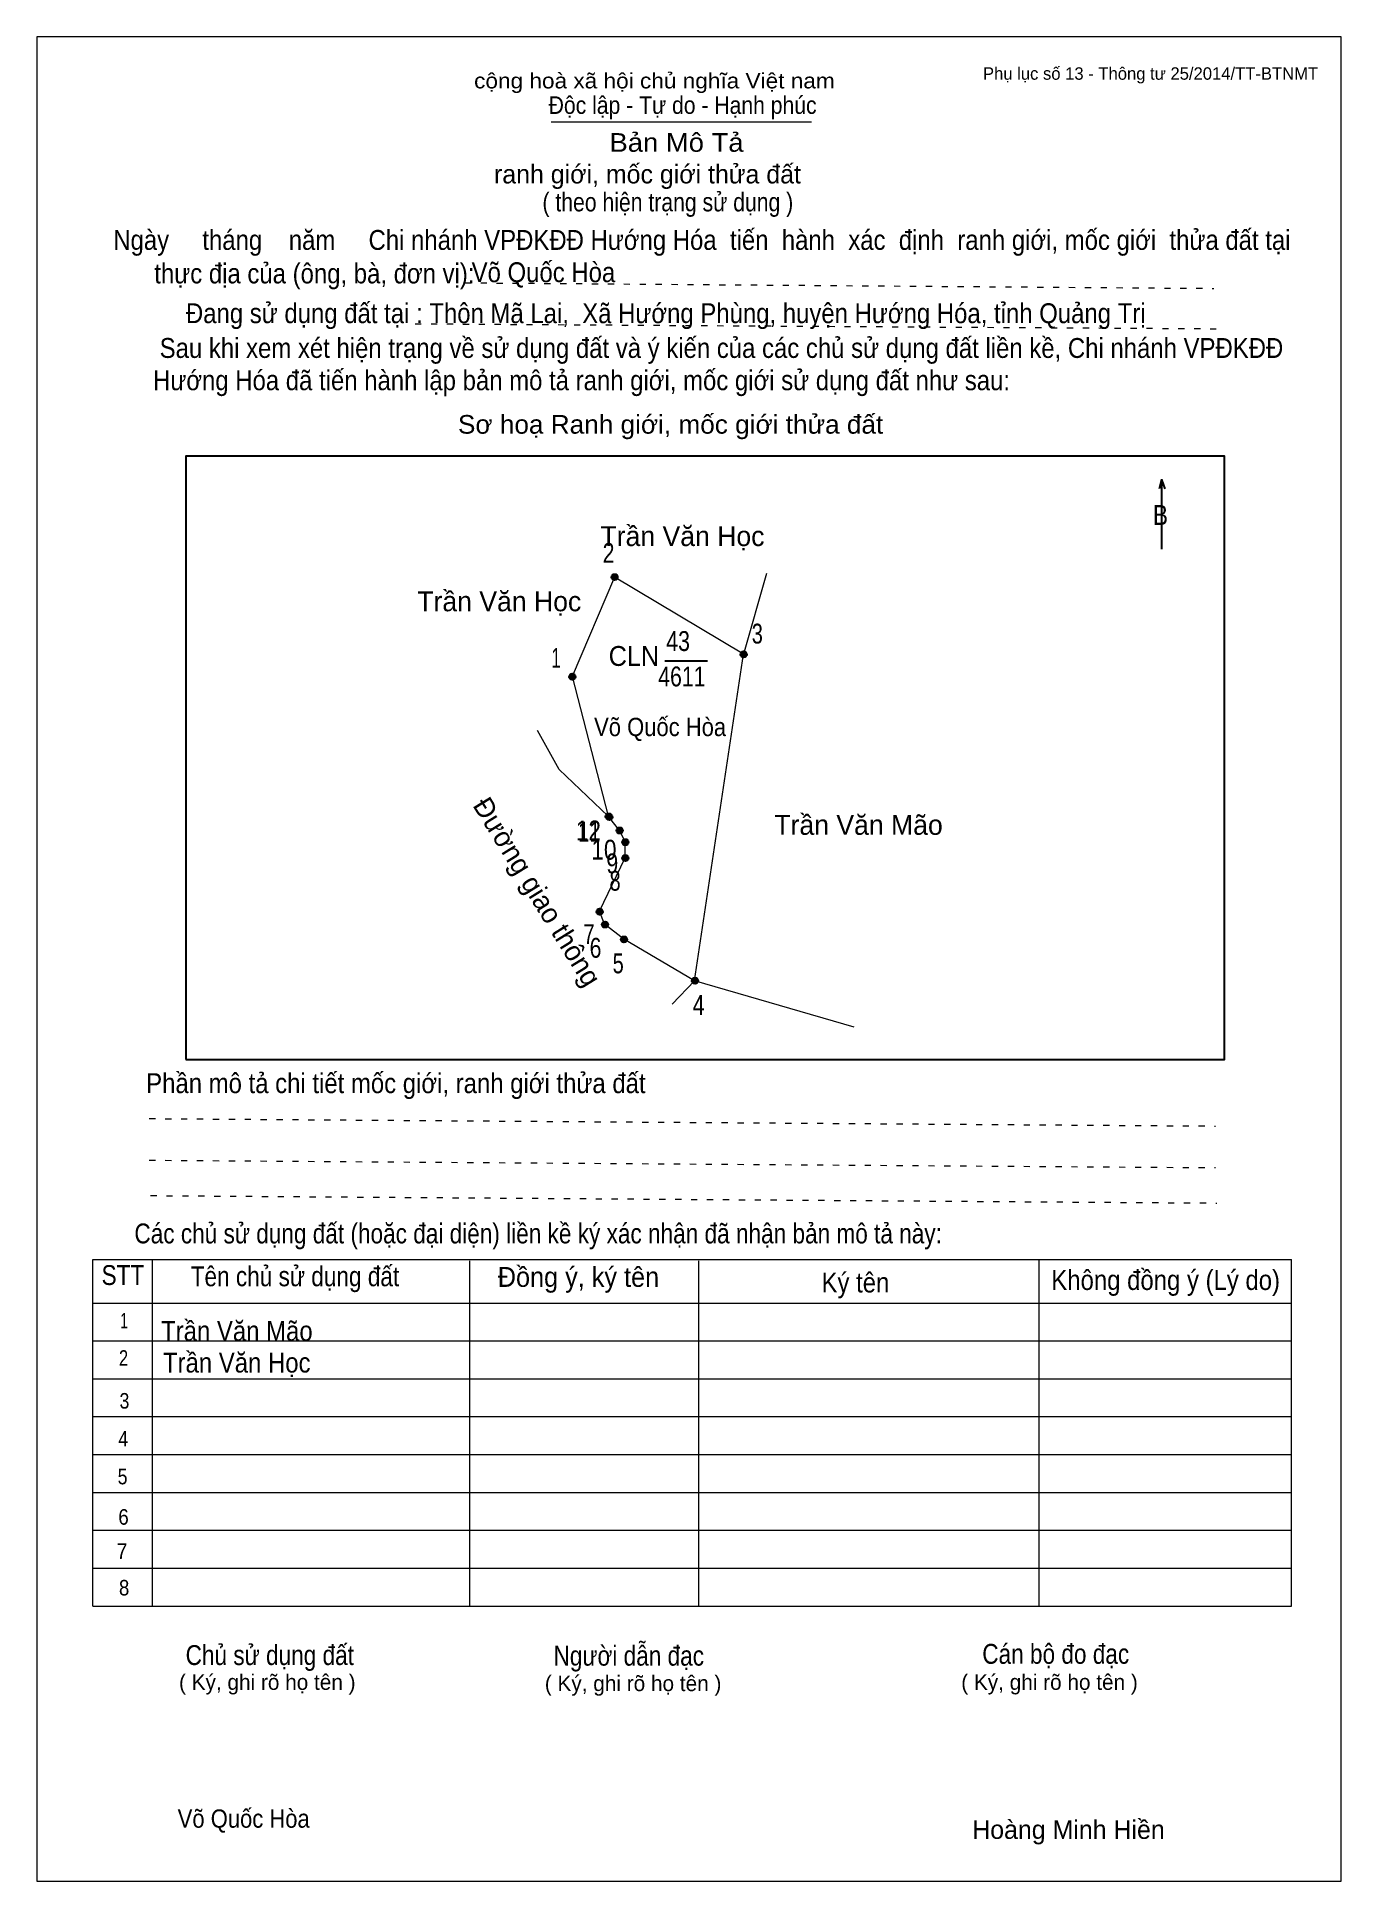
# Model space of a CAD drawing. Header units: centimetres. Extents: x 0 to 21, y 0 to 29.7.
import ezdxf
from ezdxf.enums import TextEntityAlignment as Align

# ---------------------------------------------------------------- set-up
doc = ezdxf.new("R2010")
doc.units = ezdxf.units.CM
doc.header["$LTSCALE"] = 0.13
doc.linetypes.add('DOTTED', pattern=[1.5, 0.3, -1.2])
for name, color, linetype, lineweight in [('1', 7, 'Continuous', 13), ('32', 7, 'Continuous', 25), ('33', 7, 'Continuous', 25), ('6', 7, 'Continuous', 13), ('62', 7, 'Continuous', 13)]:
    doc.layers.add(name, color=color, linetype=linetype, lineweight=lineweight)
for name, color, linetype in [('2', 7, 'Continuous'), ('34', 7, 'Continuous'), ('63', 7, 'Continuous')]:
    doc.layers.add(name, color=color, linetype=linetype)

msp = doc.modelspace()

# ---------------------------------------------------------------- hatches: boundary and pattern name
at = {"layer": '32'}
for points in [[(9.3514, 21, 1), (9.2514, 21, 1)], [(11.429, 19.7559, 1), (11.329, 19.7559, 1)], [(8.671, 19.3958, 1), (8.571, 19.3958, 1)], [(9.2563, 17.1456, 1), (9.1563, 17.1456, 1)], [(9.2675, 17.1348, 1), (9.1675, 17.1348, 1)], [(9.4348, 16.919, 1), (9.3348, 16.919, 1)], [(9.5236, 16.7316, 1), (9.4236, 16.7316, 1)], [(9.5251, 16.4745, 1), (9.4251, 16.4745, 1)], [(9.1115, 15.6121, 1), (9.0115, 15.6121, 1)], [(9.1979, 15.4051, 1), (9.0979, 15.4051, 1)], [(9.503, 15.1647, 1), (9.403, 15.1647, 1)], [(10.647, 14.5, 1), (10.547, 14.5, 1)]]:
    msp.add_hatch(color=256, dxfattribs=at).paths.add_polyline_path(points)

# ---------------------------------------------------------------- linework, layer by layer
at = {"layer": '1'}
msp.add_lwpolyline([(21, 0), (21, 29.7), (0, 29.7), (0, 0)], close=True, dxfattribs=at)
at = {"layer": '32'}
for centre in [(9.3014, 21), (11.379, 19.7559), (8.621, 19.3958), (9.2063, 17.1456), (9.2175, 17.1348), (9.3848, 16.919), (9.4736, 16.7316), (9.4751, 16.4745), (9.0615, 15.6121), (9.1479, 15.4051), (9.453, 15.1647), (10.597, 14.5)]:
    msp.add_circle(centre, 0.05, dxfattribs=at)
at = {"layer": '33'}
msp.add_line((10.11, 19.65), (10.8, 19.65), dxfattribs=at)
at = {"layer": '6'}
for p, q in [((11.38, 19.76), (9.3, 21)), ((11.75, 21.06), (11.38, 19.76)), ((10.59, 14.5), (11.38, 19.76)), ((10.59, 14.5), (10.23, 14.12)), ((13.16, 13.75), (10.59, 14.5))]:
    msp.add_line(p, q, dxfattribs=at)
for points in [[(9.3, 21), (8.62, 19.4), (9.2, 17.15)], [(9.2, 17.15), (8.41, 17.9), (8.06, 18.53)], [(10.59, 14.5), (9.45, 15.17), (9.14, 15.41), (9.06, 15.62), (9.47, 16.48), (9.47, 16.74), (9.38, 16.92), (9.21, 17.14), (9.2, 17.15)]]:
    msp.add_lwpolyline(points, dxfattribs=at)
at = {"layer": '62'}
for p, q in [((8.28, 28.33), (12.47, 28.33)), ((0.9, 10.01), (20.2, 10.01)), ((0.9, 4.43), (0.9, 10.01)), ((1.86, 4.43), (1.86, 10.01)), ((6.97, 4.43), (6.97, 9.99)), ((10.66, 4.43), (10.66, 9.99)), ((16.14, 4.43), (16.14, 10.01)), ((20.2, 4.43), (20.2, 10.01)), ((0.9, 9.31), (20.2, 9.31)), ((0.9, 8.7), (20.2, 8.7)), ((0.9, 8.09), (20.2, 8.09)), ((0.9, 7.48), (20.2, 7.48)), ((0.9, 6.87), (20.2, 6.87)), ((0.9, 6.26), (20.2, 6.26)), ((0.9, 5.65), (20.2, 5.65)), ((0.9, 5.04), (20.2, 5.04)), ((0.9, 4.43), (20.2, 4.43))]:
    msp.add_line(p, q, dxfattribs=at)
at = {"layer": '62', "linetype": 'DOTTED'}
for p, q in [((6.89, 25.74), (18.95, 25.65)), ((6.09, 25.08), (19.04, 25)), ((1.81, 12.28), (18.98, 12.16)), ((1.81, 11.61), (18.98, 11.49)), ((1.83, 11.04), (19, 10.92))]:
    msp.add_line(p, q, dxfattribs=at)
at = {"layer": '62', "lineweight": 25}
for p, q in [((18.11, 22.58), (18.11, 21.45)), ((18.11, 22.57), (18.07, 22.42)), ((18.11, 22.57), (18.16, 22.42))]:
    msp.add_line(p, q, dxfattribs=at)
msp.add_lwpolyline([(2.4, 13.23), (19.12, 13.23), (19.12, 22.95), (2.4, 22.95)], close=True, dxfattribs=at)

# ---------------------------------------------------------------- texts
at = {"layer": '2', "width": 0.9}
for p in [(10.035, 18.44), (3.33, 0.86)]:
    msp.add_text('Võ Quốc Hòa', height=0.2942, dxfattribs=at).set_placement(p, align=Align.CENTER)
at = {"layer": '32'}
for s, width, p in [('2', 0.8, (9.205, 21.23)), ('3', 0.75, (11.6, 19.93)), ('1', 0.65, (8.36, 19.54)), ('12', 0.85, (8.88, 16.76)), ('11', 0.75, (8.895, 16.74)), ('10', 0.85, (9.13, 16.45)), ('9', 0.8, (9.265, 16.23)), ('8', 0.75, (9.31, 15.95)), ('7', 0.75, (8.89, 15.09)), ('6', 0.8, (8.995, 14.87)), ('5', 0.75, (9.36, 14.62)), ('4', 0.8, (10.655, 13.95))]:
    msp.add_text(s, height=0.32, dxfattribs=dict(at, width=width)).set_placement(p, align=Align.CENTER)
at = {"layer": '33'}
for s, p in [('Trần Văn Học', (10.395, 21.5)), ('Trần Văn Học', (7.445, 20.45)), ('Trần Văn Mão', (13.23, 16.85))]:
    msp.add_text(s, height=0.32, dxfattribs=at).set_placement(p, align=Align.CENTER)
at = {"layer": '33', "width": 0.8}
for s, p in [('43', (10.325, 19.81)), ('4611', (10.385, 19.24))]:
    msp.add_text(s, height=0.32, dxfattribs=at).set_placement(p, align=Align.CENTER)
at = {"layer": '33', "width": 0.95}
msp.add_text('CLN', height=0.32, dxfattribs=at).set_placement((10.02, 19.57), align=Align.RIGHT)
at = {"layer": '33'}
msp.add_text('Đường giao thông', height=0.32, rotation=301.711, dxfattribs=at).set_placement((7.9197, 15.8491), align=Align.CENTER)
at = {"layer": '34', "width": 0.9}
for s, p in [('Võ Quốc Hòa', (7, 25.75)), ('Trần Văn Mão', (2, 8.7)), ('Trần Văn Học', (2.03, 8.19))]:
    msp.add_text(s, height=0.32, dxfattribs=at).set_placement(p)
at = {"layer": '62'}
for s, height, width, p in [('cộng hoà xã hội chủ nghĩa Việt nam', 0.2474, 1.1, (7.04, 28.87)), ('Độc lập - Tự do - Hạnh phúc', 0.2828, 0.9, (8.24, 28.46)), ('Bản Mô Tả', 0.3, 1.1, (9.22, 27.85)), ('( theo hiện trạng sử dụng )', 0.3, 0.85, (8.14, 26.89)), ('Ngày     tháng    năm     Chi nhánh VPĐKĐĐ Hướng Hóa  tiến  hành  xác  định  ranh giới, mốc giới  thửa đất tại ', 0.32, 0.9, (1.23, 26.27)), ('thực địa của (ông, bà, đơn vị): ', 0.32, 0.9, (1.89, 25.73)), ('Đang sử dụng đất tại : Thôn Mã Lai,  Xã Hướng Phùng, huyện Hướng Hóa, tỉnh Quảng Trị', 0.32, 0.9, (2.4, 25.09)), (' Sau khi xem xét hiện trạng về sử dụng đất và ý kiến của các chủ sử dụng đất liền kề, Chi nhánh VPĐKĐĐ ', 0.32, 0.9, (1.87, 24.53)), ('Hướng Hóa đã tiến hành lập bản mô tả ranh giới, mốc giới sử dụng đất như sau:', 0.32, 0.9, (1.87, 24.01)), ('Sơ hoạ Ranh giới, mốc giới thửa đất', 0.3, 1.05, (6.78, 23.31)), ('B', 0.32, 0.85, (17.97, 21.84)), ('Phần mô tả chi tiết mốc giới, ranh giới thửa đất ', 0.32, 0.9, (1.76, 12.69)), ('Các chủ sử dụng đất (hoặc đại diện) liền kề ký xác nhận đã nhận bản mô tả này:', 0.32, 0.85, (1.57, 10.27))]:
    msp.add_text(s, height=height, dxfattribs=dict(at, width=width)).set_placement(p)
msp.add_text('ranh giới, mốc giới thửa đất', height=0.3, dxfattribs=at).set_placement((7.36, 27.34))
for s, height, width, p in [('STT', 0.32, 0.85, (1.385, 9.6)), ('Tên chủ sử dụng đất', 0.32, 0.85, (4.155, 9.58)), ('Đồng ý, ký tên', 0.32, 0.95, (8.72, 9.57)), ('Ký tên', 0.32, 0.9, (13.18, 9.48)), ('Không đồng ý (Lý do)', 0.32, 0.9, (18.175, 9.52)), ('1', 0.25, 0.7, (1.405, 8.9)), ('2', 0.25, 0.8, (1.395, 8.3)), ('3', 0.25, 0.85, (1.41, 7.61)), ('4', 0.25, 0.85, (1.39, 7)), ('5', 0.25, 0.85, (1.38, 6.39)), ('6', 0.25, 0.9, (1.395, 5.74)), ('7', 0.25, 0.95, (1.37, 5.19)), ('8', 0.25, 0.9, (1.405, 4.6)), ('Người dẫn đạc', 0.32, 0.85, (9.53, 3.47)), ('Chủ sử dụng đất', 0.32, 0.85, (3.75, 3.48)), ('Cán bộ đo đạc', 0.32, 0.85, (16.405, 3.5))]:
    msp.add_text(s, height=height, dxfattribs=dict(at, width=width)).set_placement(p, align=Align.CENTER)
for p in [(3.71, 3.08), (9.6, 3.06), (16.305, 3.08)]:
    msp.add_text('( Ký, ghi rõ họ tên )', height=0.25, dxfattribs=at).set_placement(p, align=Align.CENTER)
at = {"layer": '63'}
msp.add_text('Phụ lục số 13 - Thông tư 25/2014/TT-BTNMT', height=0.2, dxfattribs=at).set_placement((20.63, 29.01), align=Align.RIGHT)
msp.add_text('Hoàng Minh Hiền', height=0.3, dxfattribs=at).set_placement((16.61, 0.68), align=Align.CENTER)

doc.saveas('drawing.dxf')
